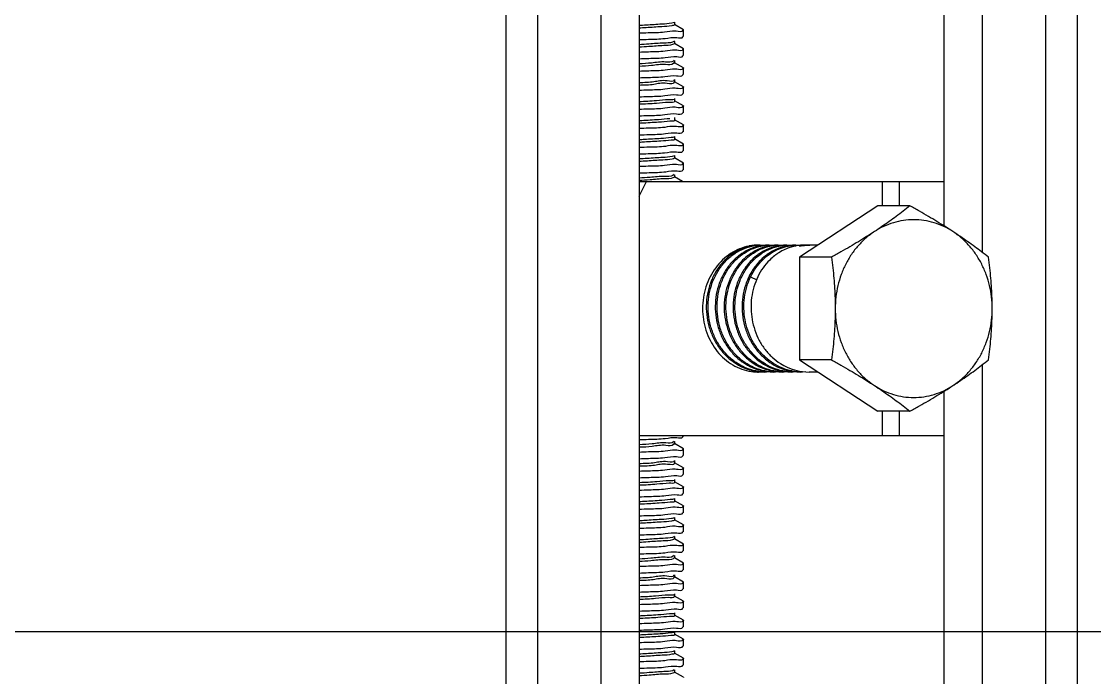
# Model space of a CAD drawing. Extents: x 12811826 to 27008858, y -1172757 to 50528.
# Drawn here: x 13487246.5 to 13487737.9, y -155450.9 to -155150.5 of the extents above; entities that cross this region are included whole.
import ezdxf

# ---------------------------------------------------------------- set-up
doc = ezdxf.new("R2010")
doc.units = 0
doc.header["$LTSCALE"] = 1000
doc.header["$MEASUREMENT"] = 0
doc.layers.add('02___PRT_ALL_AXES', color=7, linetype='Continuous')
doc.layers.add('JZ_0', color=7, linetype='Continuous')

# ---------------------------------------------------------------- blocks, each defined once
blk = doc.blocks.new('抗震大样2')
at = {"color": 2, "linetype": 'Continuous'}
for p, q in [((3950.32, 185.93), (3950.32, -2472.71)), ((3971.09, 185.93), (3971.09, -2472.71)), ((4012.63, 185.93), (4012.63, -2472.71)), ((4037.56, 185.93), (4037.56, -2472.71)), ((4303.42, 185.93), (4303.42, -2472.71)), ((4324.19, 185.93), (4324.19, -2472.71)), ((4261.88, -266.34), (4261.88, -2020.43)), ((4236.96, -283.61), (4236.96, -2003.17))]:
    blk.add_line(p, q, dxfattribs=at)
at = {"color": 7, "linetype": 'Continuous'}
for p, q in [((4236.96, 185.93), (4236.96, -175.35)), ((4261.88, 185.93), (4261.88, -192.61))]:
    blk.add_line(p, q, dxfattribs=at)
at = {"color": 133, "linetype": 'Continuous'}
for p, q in [((4066.52, -47.03), (4060.75, -43.69)), ((4060.88, -43.85), (4060.88, -42.18)), ((4061.85, -48.05), (4061.08, -47.97)), ((4066.12, -47.14), (4066.05, -47.51)), ((4066.52, -47.03), (4066.64, -47.17)), ((4060.61, -54.61), (4059.51, -55.14)), ((4066.52, -59.5), (4060.75, -56.15)), ((4060.88, -56.31), (4060.88, -54.65)), ((4066.52, -51.46), (4066.64, -51.32)), ((4062.17, -60.48), (4061.09, -60.39)), ((4066.16, -59.69), (4066.17, -59.95)), ((4066.52, -59.5), (4066.64, -59.63)), ((4060.42, -67.04), (4060, -67.51)), ((4060.5, -68.57), (4060, -69.17)), ((4066.52, -71.96), (4060.75, -68.62)), ((4060.88, -68.77), (4060.88, -67.11)), ((4066.52, -63.92), (4066.64, -63.79)), ((4062.18, -72.94), (4061.09, -72.84)), ((4066.16, -72.11), (4066.14, -72.44)), ((4066.52, -71.96), (4066.64, -72.09)), ((4066.52, -76.38), (4066.64, -76.25)), ((4060.36, -81.35), (4060.38, -81.53)), ((4060.37, -79.78), (4060.38, -79.87)), ((4066.52, -84.42), (4060.75, -81.08)), ((4060.88, -81.23), (4060.88, -79.57)), ((4062.02, -85.42), (4061.08, -85.33)), ((4066.17, -84.51), (4066.07, -84.91)), ((4066.52, -84.42), (4066.64, -84.56)), ((4066.52, -88.85), (4066.64, -88.71)), ((4066.52, -96.88), (4060.75, -93.54)), ((4060.88, -93.7), (4060.88, -92.03)), ((4062.01, -97.88), (4061.08, -97.79)), ((4066.14, -96.97), (4066.05, -97.36)), ((4066.52, -96.88), (4066.64, -97.02)), ((4060.88, -106.16), (4060.88, -104.5)), ((4066.52, -101.31), (4066.64, -101.17)), ((4066.52, -109.34), (4060.75, -106)), ((4061.99, -110.34), (4061.08, -110.26)), ((4066.13, -109.52), (4066.13, -109.81)), ((4066.52, -109.34), (4066.64, -109.48)), ((4066.52, -121.81), (4060.75, -118.47)), ((4060.88, -118.62), (4060.88, -116.96)), ((4066.52, -113.77), (4066.64, -113.64)), ((4062.19, -122.79), (4061.09, -122.69)), ((4066.18, -121.92), (4066.11, -122.3)), ((4066.52, -121.81), (4066.64, -121.94)), ((4066.52, -126.23), (4066.64, -126.1)), ((4060.68, -129.45), (4059.17, -129.97)), ((4066.52, -134.27), (4060.75, -130.93)), ((4060.88, -131.08), (4060.88, -129.42)), ((4061.92, -135.28), (4061.08, -135.19)), ((4066.12, -134.37), (4066.05, -134.74)), ((4066.52, -134.27), (4066.64, -134.41)), ((4066.52, -138.7), (4066.64, -138.56)), ((4060.55, -141.81), (4059.73, -142.34)), ((4065.94, -146.4), (4060.75, -143.39)), ((4060.88, -143.54), (4060.88, -141.88)), ((4066.52, -313.17), (4066.64, -313.03)), ((4060.35, -316.33), (4060.11, -316.73)), ((4060.41, -317.85), (4060.11, -318.39)), ((4066.52, -321.21), (4060.75, -317.86)), ((4060.88, -318.02), (4060.88, -316.36)), ((4062.17, -322.19), (4061.09, -322.09)), ((4066.18, -321.32), (4066.11, -321.7)), ((4066.52, -321.21), (4066.64, -321.34)), ((4060.88, -330.48), (4060.88, -328.82)), ((4066.52, -325.63), (4066.64, -325.5)), ((4060.43, -330.66), (4060.47, -330.75)), ((4066.52, -333.67), (4060.75, -330.33)), ((4061.99, -334.67), (4061.08, -334.58)), ((4066.13, -333.85), (4066.13, -334.13)), ((4066.52, -333.67), (4066.64, -333.8)), ((4066.52, -346.13), (4060.75, -342.79)), ((4060.88, -342.94), (4060.88, -341.28)), ((4066.52, -338.09), (4066.64, -337.96)), ((4062.17, -347.11), (4061.09, -347.01)), ((4066.18, -346.24), (4066.11, -346.63)), ((4066.52, -346.13), (4066.64, -346.27)), ((4066.52, -350.56), (4066.64, -350.42)), ((4066.52, -358.59), (4060.75, -355.25)), ((4060.88, -355.41), (4060.88, -353.74)), ((4062.43, -359.55), (4061.21, -359.46)), ((4066.52, -358.59), (4066.64, -358.73)), ((4066.52, -363.02), (4066.64, -362.88)), ((4066.52, -371.06), (4060.75, -367.71)), ((4060.88, -367.87), (4060.88, -366.21)), ((4062.11, -372.04), (4061.08, -371.95)), ((4066.15, -371.24), (4066.16, -371.52)), ((4066.52, -371.06), (4066.64, -371.19)), ((4060.65, -378.67), (4059.33, -379.2)), ((4060.88, -380.33), (4060.88, -378.67)), ((4066.52, -375.48), (4066.64, -375.35)), ((4066.52, -383.52), (4060.75, -380.18)), ((4062.2, -384.5), (4061.21, -384.41)), ((4066.17, -383.68), (4066.15, -384)), ((4066.52, -383.52), (4066.64, -383.65)), ((4060.5, -391.05), (4059.86, -391.56)), ((4060.59, -392.59), (4059.86, -393.22)), ((4066.52, -395.98), (4060.75, -392.64)), ((4060.88, -392.79), (4060.88, -391.13)), ((4066.52, -387.94), (4066.64, -387.81)), ((4062.07, -396.97), (4061.08, -396.88)), ((4066.17, -396.09), (4066.1, -396.47)), ((4066.52, -395.98), (4066.64, -396.12)), ((4060.31, -403.7), (4060.27, -403.92)), ((4060.32, -405.23), (4060.27, -405.59)), ((4066.52, -408.44), (4060.75, -405.1)), ((4060.88, -405.26), (4060.88, -403.59)), ((4066.52, -400.41), (4066.64, -400.27)), ((4062.05, -409.44), (4061.08, -409.34)), ((4066.18, -408.52), (4066.07, -408.94)), ((4066.52, -408.44), (4066.64, -408.58)), ((4066.52, -412.87), (4066.64, -412.73)), ((4066.52, -420.9), (4060.75, -417.56)), ((4060.88, -417.72), (4060.88, -416.06)), ((4066.12, -421.08), (4066.12, -421.37)), ((4066.52, -420.9), (4066.64, -421.04)), ((4061.95, -421.91), (4061.08, -421.83)), ((4066.52, -425.33), (4066.64, -425.2)), ((4066.52, -433.37), (4060.75, -430.03)), ((4060.88, -430.18), (4060.88, -428.52)), ((4062.3, -434.34), (4061.21, -434.24)), ((4066.18, -433.53), (4066.16, -433.85)), ((4066.52, -433.37), (4066.64, -433.5)), ((4060.88, -442.64), (4060.88, -440.98)), ((4066.52, -437.79), (4066.64, -437.66)), ((4066.52, -445.83), (4060.75, -442.49)), ((4061.96, -446.83), (4061.08, -446.74)), ((4066.13, -445.92), (4066.05, -446.31)), ((4066.52, -445.83), (4066.64, -445.97)), ((4066.52, -458.29), (4060.75, -454.95)), ((4060.88, -455.11), (4060.88, -453.44)), ((4066.52, -450.26), (4066.64, -450.12)), ((4062.06, -459.29), (4061.08, -459.2)), ((4066.14, -458.48), (4066.14, -458.75)), ((4066.52, -458.29), (4066.64, -458.43)), ((4066.52, -462.72), (4066.64, -462.58)), ((4060.6, -465.86), (4059.56, -466.39)), ((4066.52, -470.75), (4060.75, -467.41)), ((4060.88, -467.57), (4060.88, -465.91)), ((4066.52, -470.75), (4066.64, -470.89))]:
    blk.add_line(p, q, dxfattribs=at)
at = {"color": 6, "linetype": 'Continuous'}
for p, q in [((4037.56, -155.91), (4042.41, -146.4)), ((4037.56, -146.4), (4236.96, -146.4)), ((4196.46, -146.4), (4196.46, -162.32)), ((4207.7, -146.4), (4207.7, -162.32)), ((4193.78, -162.32), (4142.43, -195.9)), ((4108.52, -189.05), (4105.57, -190.02)), ((4111.45, -188.4), (4108.52, -189.05)), ((4114.37, -189.05), (4111.44, -190.02)), ((4114.39, -188.03), (4111.45, -188.4)), ((4113.85, -187.99), (4114.41, -188.03)), ((4116.04, -188.64), (4114.37, -189.05)), ((4115.78, -187.95), (4114.39, -188.03)), ((4116.74, -187.94), (4115.78, -187.95)), ((4115.78, -188.01), (4116.75, -187.96)), ((4116.8, -188.49), (4116.04, -188.64)), ((4116.75, -187.96), (4117.91, -187.94)), ((4117.32, -188.39), (4116.8, -188.49)), ((4116.99, -188.69), (4117.22, -188.64)), ((4120.22, -189.05), (4117.29, -190.01)), ((4117.95, -188.29), (4117.32, -188.39)), ((4117.91, -187.94), (4120.27, -188.03)), ((4120.25, -188.03), (4117.95, -188.29)), ((4121.86, -188.65), (4120.22, -189.05)), ((4122.59, -187.94), (4120.25, -188.03)), ((4122.65, -188.49), (4121.86, -188.65)), ((4122.6, -187.96), (4123.76, -187.94)), ((4123.18, -188.39), (4122.65, -188.49)), ((4122.84, -188.69), (4123.08, -188.64)), ((4126.07, -189.05), (4123.14, -190.01)), ((4123.8, -188.29), (4123.18, -188.39)), ((4123.76, -187.94), (4126.2, -188.03)), ((4126.17, -188.02), (4123.8, -188.29)), ((4127.74, -188.64), (4126.07, -189.05)), ((4128.44, -187.94), (4126.17, -188.02)), ((4128.5, -188.49), (4127.74, -188.64)), ((4128.45, -187.96), (4129.62, -187.94)), ((4129.18, -188.37), (4128.5, -188.49)), ((4128.7, -188.69), (4128.92, -188.64)), ((4131.91, -189.06), (4128.98, -190.02)), ((4129.65, -188.29), (4129.18, -188.37)), ((4129.62, -187.94), (4131.97, -188.03)), ((4131.95, -188.03), (4129.65, -188.29)), ((4133.6, -188.64), (4131.91, -189.06)), ((4134.3, -187.94), (4131.95, -188.03)), ((4134.35, -188.49), (4133.6, -188.64)), ((4134.31, -187.96), (4135.47, -187.94)), ((4134.86, -188.39), (4134.35, -188.49)), ((4134.53, -188.69), (4135.16, -188.56)), ((4137.77, -189.05), (4134.85, -190.01)), ((4135.5, -188.29), (4134.86, -188.39)), ((4135.47, -187.94), (4137.82, -188.03)), ((4137.8, -188.03), (4135.5, -188.29)), ((4139.83, -188.56), (4137.77, -189.05)), ((4140.15, -187.94), (4137.8, -188.03)), ((4140.2, -188.49), (4139.83, -188.56)), ((4140.15, -187.96), (4141.32, -187.94)), ((4140.56, -188.42), (4140.2, -188.49)), ((4141.35, -188.29), (4140.56, -188.42)), ((4141.32, -187.94), (4143.33, -188)), ((4142.43, -188.15), (4141.35, -188.29)), ((4143.2, -188.07), (4142.43, -188.15)), ((4142.48, -188.66), (4143.23, -188.5)), ((4143.26, -188.6), (4142.48, -188.66)), ((4143.26, -188.66), (4142.48, -188.66)), ((4143.57, -188.03), (4143.2, -188.07)), ((4143.23, -188.5), (4145.37, -188.15)), ((4145.18, -188.31), (4143.26, -188.66)), ((4143.54, -188.59), (4143.26, -188.6)), ((4143.33, -188), (4143.59, -188.02)), ((4145.38, -187.94), (4143.57, -188.03)), ((4145.4, -188.28), (4145.18, -188.31)), ((4145.37, -188.15), (4145.67, -188.12)), ((4146, -187.94), (4145.38, -187.94)), ((4146.04, -188.19), (4145.4, -188.28)), ((4145.67, -188.12), (4146, -188.08)), ((4146, -188.08), (4148.9, -187.94)), ((4146.16, -188.18), (4146.04, -188.19)), ((4148.9, -187.96), (4146.16, -188.18)), ((4148.9, -187.94), (4149.29, -187.94)), ((4149.29, -187.95), (4148.9, -187.96)), ((4150.11, -187.94), (4149.29, -187.95)), ((4105.57, -190.02), (4102.66, -191.3)), ((4111.44, -190.02), (4108.5, -191.31)), ((4117.29, -190.01), (4114.35, -191.31)), ((4123.14, -190.01), (4120.2, -191.31)), ((4128.98, -190.02), (4126.05, -191.31)), ((4134.85, -190.01), (4131.92, -191.3)), ((4142.43, -195.9), (4142.43, -263.06)), ((4110.53, -208.71), (4114.47, -210.61)), ((4142.43, -263.06), (4193.78, -296.63)), ((4105.62, -268.02), (4108.5, -269.15)), ((4108.5, -269.15), (4111.45, -270.02)), ((4111.45, -268.01), (4114.35, -269.15)), ((4111.45, -270.02), (4114.39, -270.61)), ((4114.35, -269.15), (4117.3, -270.02)), ((4114.39, -270.61), (4115.02, -270.7)), ((4115.02, -270.7), (4115.79, -270.8)), ((4115.8, -270.65), (4115.03, -270.52)), ((4117.34, -270.94), (4115.76, -271.01)), ((4115.79, -270.8), (4117.32, -270.94)), ((4117.9, -270.89), (4115.8, -270.65)), ((4117.3, -268.01), (4120.2, -269.15)), ((4117.3, -270.02), (4119.71, -270.52)), ((4117.32, -270.94), (4119.67, -271.02)), ((4119.68, -271), (4117.9, -270.89)), ((4120.84, -271.02), (4119.68, -271)), ((4119.71, -270.52), (4120.24, -270.61)), ((4120.2, -269.15), (4123.15, -270.02)), ((4120.24, -270.61), (4120.87, -270.7)), ((4123.26, -270.93), (4120.84, -271.02)), ((4120.87, -270.7), (4123.23, -270.94)), ((4123.15, -270.02), (4125.56, -270.52)), ((4123.17, -268.02), (4126.05, -269.15)), ((4123.23, -270.94), (4125.52, -271.02)), ((4126.69, -271.02), (4125.53, -271)), ((4125.56, -270.52), (4126.25, -270.63)), ((4126.73, -270.52), (4125.65, -270.32)), ((4126.05, -269.15), (4128.98, -270.01)), ((4126.25, -270.63), (4126.72, -270.7)), ((4129.05, -270.94), (4126.69, -271.02)), ((4126.72, -270.7), (4129.03, -270.94)), ((4129.61, -270.89), (4126.73, -270.52)), ((4128.98, -270.01), (4131.41, -270.52)), ((4129.01, -268.01), (4131.98, -269.17)), ((4129.03, -270.94), (4131.37, -271.02)), ((4131.38, -271), (4129.61, -270.89)), ((4132.54, -271.02), (4131.38, -271)), ((4131.41, -270.52), (4131.94, -270.61)), ((4132.58, -270.52), (4131.52, -270.32)), ((4131.94, -270.61), (4132.57, -270.7)), ((4131.98, -269.17), (4134.86, -270.02)), ((4134.89, -270.94), (4132.54, -271.02)), ((4132.57, -270.7), (4134.87, -270.94)), ((4135.45, -270.89), (4132.58, -270.52)), ((4134.77, -268.03), (4137.63, -269.16)), ((4134.86, -270.02), (4137.27, -270.52)), ((4134.87, -270.94), (4137.22, -271.02)), ((4137.23, -271), (4135.45, -270.89)), ((4138.39, -271.02), (4137.23, -271)), ((4137.27, -270.52), (4137.78, -270.61)), ((4137.63, -269.16), (4140.64, -270.04)), ((4137.78, -270.61), (4138.42, -270.7)), ((4140.74, -270.94), (4138.39, -271.02)), ((4138.42, -270.7), (4140.72, -270.94)), ((4140.64, -270.04), (4142.22, -270.39)), ((4140.72, -270.94), (4143.07, -271.02)), ((4142.22, -270.39), (4143.11, -270.55)), ((4144.45, -271.02), (4143.08, -270.99)), ((4143.11, -270.55), (4143.41, -270.6)), ((4143.41, -270.6), (4144.47, -270.75)), ((4146.54, -270.96), (4144.45, -271.02)), ((4144.47, -270.75), (4146.53, -270.95)), ((4146.53, -270.95), (4148.71, -271.02)), ((4196.46, -296.63), (4196.46, -312.56)), ((4207.7, -296.63), (4207.7, -312.56)), ((4037.56, -312.56), (4236.96, -312.56))]:
    blk.add_line(p, q, dxfattribs=at)
at = {"color": 133, "linetype": 'Continuous'}
for points, start_tangent, end_tangent in [([(4058.91, -42.78), (4052.46, -43.43), (4042.21, -44.08), (4037.56, -44.35)], (-0.977487, -0.210995), (-0.998648, -0.051988)), ([(4058.91, -44.44), (4052.46, -45.09), (4042.21, -45.74), (4037.56, -46.02)], (-0.977487, -0.210995), (-0.998648, -0.051988)), ([(4061.08, -47.97), (4054.16, -48.6), (4043.46, -49.16), (4037.56, -49.38)], (-0.996776, 0.080231), (-0.998907, -0.046734)), ([(4060.71, -42.26), (4058.91, -42.78)], (-0.88079, -0.473507), (-0.977487, -0.210995)), ([(4060.85, -43.82), (4058.91, -44.44)], (-0.618929, -0.785447), (-0.977487, -0.210995)), ([(4066.05, -47.51), (4061.85, -48.05)], (-0.302976, -0.952998), (-0.992115, 0.125333)), ([(4037.56, -53.54), (4043.68, -53.31), (4054.54, -52.73), (4062.17, -52.17)], (0.998891, 0.047085), (0.993818, -0.111017)), ([(4059.51, -55.14), (4053.71, -55.79), (4043.97, -56.44), (4037.56, -56.84)], (-0.935622, -0.353004), (-0.998929, -0.046263)), ([(4062.17, -52.17), (4066.17, -51.59), (4066.17, -51.48)], (0.993818, -0.111017), (-0.061432, 0.998111)), ([(4059.51, -56.8), (4053.71, -57.46), (4043.97, -58.11), (4037.56, -58.5)], (-0.935622, -0.353004), (-0.998929, -0.046263)), ([(4061.09, -60.39), (4054.54, -61.04), (4043.68, -61.62), (4037.56, -61.85)], (-0.99841, 0.056376), (-0.998891, -0.047085)), ([(4060.73, -56.17), (4059.51, -56.8)], (-0.674299, -0.738459), (-0.935622, -0.353004)), ([(4066.17, -59.95), (4062.17, -60.48)], (-0.081393, -0.996682), (-0.993818, 0.111017)), ([(4037.56, -66), (4044.01, -65.76), (4054.59, -65.19), (4062.18, -64.63)], (0.998853, 0.047872), (0.992994, -0.118161)), ([(4060, -67.51), (4054.86, -68.16), (4045.67, -68.81), (4037.56, -69.33)], (-0.74013, -0.672464), (-0.99948, -0.032236)), ([(4060, -69.17), (4054.86, -69.82), (4045.67, -70.47), (4037.56, -71)], (-0.74013, -0.672464), (-0.99948, -0.032236)), ([(4062.18, -64.63), (4066.15, -64.06), (4066.16, -63.91)], (0.992994, -0.118161), (0.029046, 0.999578)), ([(4061.09, -72.84), (4054.59, -73.5), (4044.01, -74.06), (4037.56, -74.31)], (-0.998307, 0.058168), (-0.998853, -0.047872)), ([(4037.56, -78.46), (4043.63, -78.24), (4054.37, -77.67), (4062.02, -77.11)], (0.998891, 0.04708), (0.99217, -0.124894)), ([(4062.02, -77.11), (4066.1, -76.54), (4066.15, -76.32)], (0.99217, -0.124894), (0.180495, 0.983576)), ([(4066.14, -72.44), (4062.18, -72.94)], (-0.207175, -0.978304), (-0.992994, 0.118161)), ([(4060.38, -79.87), (4055.93, -80.52), (4047.29, -81.17), (4037.56, -81.77)], (0.075504, -0.997145), (-0.999725, -0.023447)), ([(4060.38, -81.53), (4055.93, -82.18), (4047.29, -82.83), (4037.56, -83.43)], (0.075504, -0.997145), (-0.999725, -0.023447)), ([(4061.08, -85.33), (4054.37, -85.98), (4043.63, -86.54), (4037.56, -86.77)], (-0.997661, 0.068352), (-0.998891, -0.04708)), ([(4037.56, -90.93), (4043.63, -90.7), (4054.36, -90.13), (4062.01, -89.57)], (0.998891, 0.047083), (0.992162, -0.124958)), ([(4062.01, -89.57), (4066.07, -89.01), (4066.13, -88.78)], (0.992162, -0.124958), (0.169677, 0.9855)), ([(4066.07, -84.91), (4062.02, -85.42)], (-0.371231, -0.928541), (-0.99217, 0.124894)), ([(4056.89, -92.88), (4048.84, -93.54), (4037.56, -94.18)], (-0.999901, -0.014087), (-0.999151, -0.041187)), ([(4056.89, -94.55), (4048.84, -95.2), (4037.56, -95.84)], (-0.999901, -0.014087), (-0.999151, -0.041187)), ([(4061.08, -97.79), (4054.36, -98.44), (4043.63, -99.01), (4037.56, -99.23)], (-0.997612, 0.069066), (-0.998891, -0.047083)), ([(4060.67, -92.24), (4056.89, -92.88)], (0.567912, -0.823089), (-0.999901, -0.014087)), ([(4060.65, -93.88), (4060.66, -93.9), (4056.89, -94.55)], (0.616709, -0.787191), (-0.999901, -0.014087)), ([(4066.05, -97.36), (4062.01, -97.88)], (-0.353948, -0.935265), (-0.992162, 0.124958)), ([(4037.56, -103.39), (4043.6, -103.16), (4054.29, -102.6), (4061.99, -102.04)], (0.998894, 0.047017), (0.993213, -0.116311)), ([(4057.75, -105.25), (4050.31, -105.9), (4039.3, -106.55), (4037.56, -106.64)], (-0.995961, -0.089791), (-0.998702, -0.050925)), ([(4061.99, -102.04), (4066.13, -101.46), (4066.14, -101.32)], (0.993213, -0.116311), (-0.022366, 0.99975)), ([(4057.75, -106.91), (4050.31, -107.56), (4039.3, -108.21), (4037.56, -108.3)], (-0.995961, -0.089791), (-0.998702, -0.050925)), ([(4061.08, -110.26), (4054.29, -110.91), (4043.6, -111.47), (4037.56, -111.7)], (-0.997571, 0.069651), (-0.998894, -0.047017)), ([(4060.8, -106.23), (4060.83, -106.26), (4057.75, -106.91)], (0.686028, -0.727575), (-0.995961, -0.089791)), ([(4066.13, -109.81), (4061.99, -110.34)], (-0.12288, -0.992421), (-0.993213, 0.116311)), ([(4037.56, -115.85), (4044.18, -115.6), (4054.76, -115.03), (4062.19, -114.48)], (0.99884, 0.048159), (0.992597, -0.121457)), ([(4058.52, -117.61), (4051.7, -118.26), (4041.16, -118.91), (4037.56, -119.12)], (-0.987133, -0.159903), (-0.998593, -0.053029)), ([(4058.52, -119.27), (4051.7, -119.92), (4041.16, -120.57), (4037.56, -120.78)], (-0.987133, -0.159903), (-0.998593, -0.053029)), ([(4060.74, -117.1), (4058.52, -117.61)], (-0.885957, -0.463768), (-0.987133, -0.159903)), ([(4060.88, -118.62), (4058.52, -119.27)], (0.04762, -0.998866), (-0.987133, -0.159903)), ([(4062.19, -114.48), (4066.13, -113.92), (4066.17, -113.73)], (0.992597, -0.121457), (0.113761, 0.993508)), ([(4061.09, -122.69), (4054.76, -123.34), (4044.18, -123.91), (4037.56, -124.16)], (-0.998449, 0.055681), (-0.99884, -0.048159)), ([(4061.92, -126.97), (4066.06, -126.4), (4066.11, -126.17)], (0.992132, -0.125198), (0.143484, 0.989653)), ([(4066.11, -122.3), (4062.19, -122.79)], (-0.312015, -0.950077), (-0.992597, 0.121457)), ([(4037.56, -128.31), (4043.53, -128.09), (4054.24, -127.53), (4061.92, -126.97)], (0.998901, 0.046878), (0.992132, -0.125198)), ([(4059.17, -129.97), (4053, -130.63), (4042.96, -131.28), (4037.56, -131.6)], (-0.965822, -0.259207), (-0.998737, -0.050235)), ([(4059.17, -131.64), (4053, -132.29), (4042.96, -132.94), (4037.56, -133.26)], (-0.965822, -0.259207), (-0.998737, -0.050235)), ([(4060.81, -131.01), (4059.17, -131.64)], (-0.684039, -0.729446), (-0.965822, -0.259207)), ([(4061.08, -135.19), (4054.24, -135.84), (4043.53, -136.4), (4037.56, -136.62)], (-0.997105, 0.076033), (-0.998901, -0.046878)), ([(4037.56, -140.77), (4044.17, -140.52), (4054.99, -139.94), (4062.39, -139.39)], (0.998849, 0.04796), (0.993966, -0.10969)), ([(4066.05, -134.74), (4061.92, -135.28)], (-0.317826, -0.948149), (-0.992132, 0.125198)), ([(4062.39, -139.39), (4066.19, -138.83), (4066.19, -138.71)], (0.993966, -0.10969), (-0.045693, 0.998956)), ([(4059.73, -142.34), (4054.21, -142.99), (4044.7, -143.64), (4037.56, -144.09)], (-0.890378, -0.455221), (-0.999132, -0.041667)), ([(4059.73, -144), (4054.21, -144.65), (4044.7, -145.3), (4037.56, -145.75)], (-0.890378, -0.455221), (-0.999132, -0.041667)), ([(4060.66, -143.36), (4059.73, -144)], (-0.623899, -0.781505), (-0.890378, -0.455221)), ([(4037.56, -315.25), (4043.79, -315.01), (4054.63, -314.44), (4062.17, -313.88)], (0.998881, 0.047296), (0.992451, -0.122643)), ([(4062.17, -313.88), (4066.13, -313.32), (4066.17, -313.13)], (0.992451, -0.122643), (0.121717, 0.992565)), ([(4060.11, -316.73), (4055.15, -317.38), (4046.1, -318.03), (4037.56, -318.59)], (-0.600312, -0.799766), (-0.999632, -0.027141)), ([(4060.11, -318.39), (4055.15, -319.04), (4046.1, -319.69), (4037.56, -320.25)], (-0.600312, -0.799766), (-0.999632, -0.027141)), ([(4061.09, -322.09), (4054.63, -322.75), (4043.79, -323.32), (4037.56, -323.56)], (-0.998277, 0.058669), (-0.998881, -0.047296)), ([(4066.11, -321.7), (4062.17, -322.19)], (-0.319082, -0.947727), (-0.992451, 0.122643)), ([(4037.56, -327.71), (4043.6, -327.49), (4054.29, -326.92), (4061.99, -326.36)], (0.998895, 0.047008), (0.993224, -0.116218)), ([(4060.47, -329.09), (4056.19, -329.74), (4047.71, -330.39), (4037.56, -331)], (0.292814, -0.956169), (-0.999615, -0.027745)), ([(4060.46, -329.07), (4060.47, -329.09)], (0.315738, -0.948846), (0.292815, -0.956169)), ([(4061.99, -326.36), (4066.13, -325.78), (4066.14, -325.64)], (0.993224, -0.116218), (-0.023199, 0.999731)), ([(4060.47, -330.75), (4056.19, -331.4), (4047.71, -332.06), (4037.56, -332.66)], (0.292814, -0.956169), (-0.999615, -0.027745)), ([(4061.08, -334.58), (4054.29, -335.23), (4043.6, -335.79), (4037.56, -336.02)], (-0.997592, 0.069359), (-0.998895, -0.047008)), ([(4066.13, -334.13), (4061.99, -334.67)], (-0.122068, -0.992522), (-0.993224, 0.116218)), ([(4037.56, -340.17), (4044.16, -339.92), (4054.74, -339.36), (4062.17, -338.8)], (0.998841, 0.048123), (0.992533, -0.121979)), ([(4057.13, -342.11), (4049.24, -342.76), (4037.89, -343.41), (4037.56, -343.42)], (-0.999328, -0.036646), (-0.999003, -0.04465)), ([(4057.13, -343.77), (4049.24, -344.42), (4037.89, -345.07), (4037.56, -345.08)], (-0.999328, -0.036646), (-0.999003, -0.04465)), ([(4060.72, -341.46), (4057.13, -342.11)], (0.608518, -0.79354), (-0.999328, -0.036646)), ([(4060.7, -343.1), (4060.71, -343.12), (4057.13, -343.77)], (0.655154, -0.755495), (-0.999328, -0.036646)), ([(4062.17, -338.8), (4066.13, -338.24), (4066.17, -338.05)], (0.992533, -0.121979), (0.126768, 0.991932)), ([(4061.09, -347.01), (4054.74, -347.67), (4044.16, -348.23), (4037.56, -348.48)], (-0.998401, 0.056532), (-0.998841, -0.048123)), ([(4066.11, -346.63), (4062.17, -347.11)], (-0.325584, -0.945513), (-0.992533, 0.121979)), ([(4062.43, -351.24), (4066.2, -350.68), (4066.19, -350.58)], (0.994397, -0.10571), (-0.079279, 0.996852)), ([(4037.56, -352.64), (4044.25, -352.38), (4055.07, -351.8), (4062.43, -351.24)], (0.998844, 0.048068), (0.994397, -0.10571)), ([(4057.96, -354.47), (4050.69, -355.12), (4039.79, -355.77), (4037.56, -355.89)], (-0.994213, -0.107428), (-0.998643, -0.052069)), ([(4057.96, -356.13), (4050.69, -356.78), (4039.79, -357.43), (4037.56, -357.55)], (-0.994213, -0.107428), (-0.998643, -0.052069)), ([(4060.8, -353.96), (4057.96, -354.47)], (-0.807946, -0.589257), (-0.994213, -0.107428)), ([(4060.83, -355.45), (4060.85, -355.48), (4057.96, -356.13)], (0.662529, -0.749036), (-0.994213, -0.107428)), ([(4061.21, -359.46), (4055.07, -360.11), (4044.25, -360.69), (4037.56, -360.94)], (-0.99905, 0.043586), (-0.998844, -0.048068)), ([(4037.56, -365.1), (4043.62, -364.87), (4054.45, -364.3), (4062.11, -363.74)], (0.998895, 0.046996), (0.993561, -0.113295)), ([(4062.11, -363.74), (4066.16, -363.16), (4066.16, -363.04)], (0.993561, -0.113295), (-0.044825, 0.998995)), ([(4066.18, -358.8), (4066.2, -358.99), (4062.43, -359.55)], (0.147216, -0.989104), (-0.994397, 0.10571)), ([(4058.7, -366.83), (4052.05, -367.48), (4041.64, -368.13), (4037.56, -368.37)], (-0.983389, -0.181512), (-0.99861, -0.052711)), ([(4058.7, -368.49), (4052.05, -369.15), (4041.64, -369.8), (4037.56, -370.03)], (-0.983389, -0.181512), (-0.99861, -0.052711)), ([(4061.08, -371.95), (4054.45, -372.61), (4043.62, -373.18), (4037.56, -373.41)], (-0.998136, 0.061035), (-0.998895, -0.046996)), ([(4060.73, -366.32), (4058.7, -366.83)], (-0.886759, -0.462232), (-0.983389, -0.181512)), ([(4060.87, -367.86), (4058.7, -368.49)], (-0.427974, -0.903791), (-0.983389, -0.181512)), ([(4066.16, -371.52), (4062.11, -372.04)], (-0.100875, -0.994899), (-0.993561, 0.113295)), ([(4037.56, -377.56), (4044.09, -377.31), (4054.65, -376.75), (4062.2, -376.19)], (0.998847, 0.048007), (0.993239, -0.116085)), ([(4062.2, -376.19), (4066.16, -375.62), (4066.17, -375.48)], (0.993239, -0.116085), (0.005774, 0.999983)), ([(4059.33, -379.2), (4053.32, -379.85), (4043.42, -380.5), (4037.56, -380.86)], (-0.95493, -0.29683), (-0.998813, -0.0487)), ([(4059.33, -380.86), (4053.32, -381.51), (4043.42, -382.16), (4037.56, -382.52)], (-0.95493, -0.29683), (-0.998813, -0.0487)), ([(4061.21, -384.41), (4054.65, -385.06), (4044.09, -385.62), (4037.56, -385.87)], (-0.998047, 0.06246), (-0.998847, -0.048007)), ([(4060.78, -380.23), (4059.33, -380.86)], (-0.688777, -0.724973), (-0.95493, -0.29683)), ([(4066.15, -384), (4062.2, -384.5)], (-0.179223, -0.983808), (-0.993239, 0.116085)), ([(4037.56, -390.02), (4043.67, -389.79), (4054.41, -389.23), (4062.07, -388.66)], (0.998886, 0.047196), (0.992296, -0.123889)), ([(4059.86, -391.56), (4054.51, -392.21), (4045.14, -392.86), (4037.56, -393.35)], (-0.840791, -0.54136), (-0.999283, -0.037857)), ([(4062.07, -388.66), (4066.12, -388.1), (4066.15, -387.9)], (0.992296, -0.123889), (0.129038, 0.99164)), ([(4059.86, -393.22), (4054.51, -393.87), (4045.14, -394.52), (4037.56, -395.01)], (-0.840791, -0.54136), (-0.999283, -0.037857)), ([(4061.08, -396.88), (4054.42, -397.54), (4043.67, -398.1), (4037.56, -398.33)], (-0.99782, 0.065999), (-0.998886, -0.047197)), ([(4066.1, -396.47), (4062.07, -396.97)], (-0.318638, -0.947876), (-0.992297, 0.123881)), ([(4037.56, -402.49), (4043.61, -402.26), (4054.45, -401.69), (4062.05, -401.13)], (0.9989, 0.046897), (0.992188, -0.124754)), ([(4060.27, -403.92), (4055.6, -404.57), (4046.79, -405.23), (4037.56, -405.81)], (-0.240787, -0.970578), (-0.999761, -0.021859)), ([(4060.27, -405.59), (4055.6, -406.24), (4046.79, -406.89), (4037.56, -407.47)], (-0.240787, -0.970578), (-0.999761, -0.021859)), ([(4062.05, -401.13), (4066.09, -400.56), (4066.16, -400.33)], (0.992188, -0.124754), (0.205146, 0.978731)), ([(4061.08, -409.34), (4054.45, -410), (4043.61, -410.57), (4037.56, -410.79)], (-0.997858, 0.065415), (-0.9989, -0.046897)), ([(4037.56, -414.95), (4043.64, -414.72), (4054.26, -414.16), (4061.95, -413.6)], (0.99889, 0.047104), (0.993135, -0.116975)), ([(4061.95, -413.6), (4066.12, -413.02), (4066.13, -412.88)], (0.993135, -0.116975), (-0.015874, 0.999874)), ([(4066.07, -408.94), (4062.05, -409.44)], (-0.399863, -0.916575), (-0.992188, 0.124754)), ([(4056.6, -416.94), (4048.36, -417.59), (4037.56, -418.21)], (-0.999848, 0.017408), (-0.999356, -0.03588)), ([(4056.6, -418.6), (4048.36, -419.25), (4037.56, -419.87)], (-0.999848, 0.017408), (-0.999356, -0.03588)), ([(4060.58, -416.29), (4056.6, -416.94)], (0.509205, -0.860645), (-0.999848, 0.017408)), ([(4060.57, -417.92), (4060.58, -417.95), (4056.6, -418.6)], (0.544306, -0.838887), (-0.999848, 0.017408)), ([(4060.58, -416.29), (4060.59, -416.3)], (0.509204, -0.860646), (0.490604, -0.871383)), ([(4061.08, -421.83), (4054.26, -422.47), (4043.64, -423.03), (4037.56, -423.26)], (-0.997421, 0.071777), (-0.99889, -0.047104)), ([(4037.56, -427.41), (4044.32, -427.15), (4054.94, -426.58), (4062.3, -426.03)], (0.998829, 0.048377), (0.993415, -0.11457)), ([(4066.12, -421.37), (4061.95, -421.91)], (-0.129241, -0.991613), (-0.993135, 0.116975)), ([(4062.3, -426.03), (4066.17, -425.47), (4066.18, -425.33)], (0.993415, -0.11457), (0.007565, 0.999971)), ([(4057.49, -429.3), (4049.86, -429.95), (4038.7, -430.6), (4037.56, -430.66)], (-0.997675, -0.068158), (-0.998804, -0.048904)), ([(4057.49, -430.96), (4049.86, -431.61), (4038.7, -432.26), (4037.56, -432.32)], (-0.997675, -0.068158), (-0.998804, -0.048904)), ([(4061.21, -434.24), (4054.94, -434.89), (4044.32, -435.46), (4037.56, -435.72)], (-0.998532, 0.054161), (-0.998829, -0.048377)), ([(4060.78, -428.65), (4057.49, -429.3)], (0.630837, -0.775916), (-0.997675, -0.068158)), ([(4060.77, -430.29), (4060.78, -430.31), (4057.49, -430.96)], (0.686531, -0.727101), (-0.997675, -0.068158)), ([(4066.16, -433.85), (4062.3, -434.34)], (-0.191501, -0.981492), (-0.993415, 0.11457)), ([(4037.56, -439.87), (4043.58, -439.65), (4054.3, -439.08), (4061.96, -438.52)], (0.998896, 0.046977), (0.992145, -0.125089)), ([(4058.29, -441.66), (4051.27, -442.32), (4040.58, -442.97), (4037.56, -443.13)], (-0.990656, -0.136386), (-0.998625, -0.052415)), ([(4060.76, -441.16), (4058.29, -441.66)], (-0.874525, -0.48498), (-0.990656, -0.136386)), ([(4061.96, -438.52), (4066.06, -437.96), (4066.12, -437.73)], (0.992145, -0.125089), (0.152492, 0.988305)), ([(4058.29, -443.33), (4051.27, -443.98), (4040.58, -444.63), (4037.56, -444.79)], (-0.990656, -0.136386), (-0.998625, -0.052415)), ([(4061.08, -446.74), (4054.3, -447.39), (4043.58, -447.96), (4037.56, -448.18)], (-0.997338, 0.072918), (-0.998896, -0.046977)), ([(4060.87, -442.65), (4060.88, -442.68), (4058.29, -443.33)], (0.512034, -0.858965), (-0.990656, -0.136386)), ([(4066.05, -446.31), (4061.96, -446.83)], (-0.330825, -0.943692), (-0.992145, 0.125089)), ([(4037.56, -452.33), (4043.59, -452.11), (4054.37, -451.54), (4062.06, -450.98)], (0.998897, 0.046957), (0.993401, -0.114695)), ([(4058.98, -454.03), (4052.6, -454.68), (4042.4, -455.33), (4037.56, -455.62)], (-0.97506, -0.221942), (-0.998668, -0.051594)), ([(4058.98, -455.69), (4052.6, -456.34), (4042.4, -456.99), (4037.56, -457.28)], (-0.97506, -0.221942), (-0.998668, -0.051594)), ([(4060.7, -453.51), (4058.98, -454.03)], (-0.877303, -0.479938), (-0.97506, -0.221942)), ([(4060.84, -455.07), (4058.98, -455.69)], (-0.645817, -0.763493), (-0.97506, -0.221942)), ([(4062.06, -450.98), (4066.15, -450.4), (4066.15, -450.27)], (0.993401, -0.114695), (-0.035242, 0.999379)), ([(4061.08, -459.2), (4054.37, -459.85), (4043.59, -460.42), (4037.56, -460.64)], (-0.997892, 0.064897), (-0.998897, -0.046957)), ([(4037.56, -464.8), (4044.21, -464.54), (4054.77, -463.98), (4062.27, -463.42)], (0.998839, 0.048165), (0.993885, -0.110416)), ([(4066.14, -458.75), (4062.06, -459.29)], (-0.110289, -0.9939), (-0.993401, 0.114695)), ([(4062.27, -463.42), (4066.18, -462.85), (4066.18, -462.74)], (0.993885, -0.110416), (-0.050487, 0.998725)), ([(4059.56, -466.39), (4053.84, -467.04), (4044.15, -467.69), (4037.56, -468.1)], (-0.926954, -0.375174), (-0.998974, -0.045278)), ([(4059.56, -468.05), (4053.84, -468.7), (4044.15, -469.36), (4037.56, -469.77)], (-0.926954, -0.375174), (-0.998974, -0.045278)), ([(4060.72, -467.42), (4059.56, -468.05)], (-0.665174, -0.746688), (-0.926954, -0.375174))]:
    blk.add_spline(points, degree=3, dxfattribs=dict(at, start_tangent=start_tangent, end_tangent=end_tangent))
at = {"color": 6, "linetype": 'Continuous'}
for points, start_tangent, end_tangent in [([(4115.03, -270.52), (4113.94, -270.32), (4107.2, -268.2), (4100.96, -264.76), (4095.46, -260.2), (4090.75, -254.58), (4086.96, -247.97), (4084.31, -240.68), (4082.92, -233.09), (4082.78, -225.52), (4083.86, -218.04), (4086.11, -210.97), (4089.47, -204.5), (4093.8, -198.88), (4098.97, -194.27), (4104.92, -190.78), (4111.35, -188.64), (4115.78, -188.01)], (-0.985475, 0.16982), (0.997586, 0.069443)), ([(4119.77, -270.31), (4113.03, -268.19), (4106.8, -264.75), (4101.27, -260.16), (4096.55, -254.5), (4092.77, -247.87), (4090.14, -240.59), (4088.76, -233.03), (4088.63, -225.43), (4089.74, -217.91), (4092.02, -210.81), (4095.43, -204.32), (4099.81, -198.71), (4105.04, -194.11), (4110.9, -190.72), (4116.99, -188.69)], (-0.979335, 0.202246), (0.975774, 0.218779)), ([(4125.65, -270.32), (4118.95, -268.22), (4112.76, -264.83), (4107.21, -260.25), (4102.48, -254.62), (4098.7, -248.05), (4096.06, -240.86), (4094.65, -233.39), (4094.46, -225.77), (4095.53, -218.14), (4097.86, -210.85), (4101.3, -204.29), (4105.67, -198.7), (4110.9, -194.11), (4116.76, -190.72), (4122.84, -188.69)], (-0.979482, 0.201533), (0.975774, 0.218783)), ([(4131.52, -270.32), (4124.88, -268.25), (4118.66, -264.86), (4113.09, -260.27), (4108.36, -254.66), (4104.59, -248.14), (4101.96, -241.04), (4100.52, -233.57), (4100.3, -225.96), (4101.34, -218.36), (4103.6, -211.13), (4106.94, -204.62), (4111.26, -198.98), (4116.5, -194.29), (4122.49, -190.77), (4128.7, -188.69)], (-0.979625, 0.200835), (0.975784, 0.218736)), ([(4110.53, -208.71), (4114, -202.81), (4118.33, -197.72), (4123.43, -193.52), (4129.14, -190.43), (4134.53, -188.69)], (0.435572, 0.900154), (0.975674, 0.219228)), ([(4117.22, -188.64), (4122.6, -187.96)], (0.977391, 0.21144), (0.99928, 0.037945)), ([(4123.08, -188.64), (4128.45, -187.96)], (0.977415, 0.21133), (0.99928, 0.037945)), ([(4128.92, -188.64), (4134.31, -187.96)], (0.9774, 0.211399), (0.99928, 0.037942)), ([(4135.16, -188.56), (4140.15, -187.96)], (0.979996, 0.199016), (0.99928, 0.03795)), ([(4096.78, -195.05), (4092.64, -198.86), (4088.29, -204.51), (4084.93, -211), (4082.65, -218.18), (4081.59, -225.77), (4081.78, -233.4), (4083.21, -240.93), (4085.82, -248.04), (4089.58, -254.57), (4094.3, -260.21), (4099.88, -264.83), (4105.62, -268.02)], (-0.785206, -0.619235), (0.914094, -0.405503)), ([(4102.62, -195.05), (4098.39, -198.98), (4094.09, -204.6), (4090.72, -211.15), (4088.45, -218.41), (4087.43, -226), (4087.65, -233.58), (4089.09, -241.03), (4091.74, -248.18), (4095.53, -254.72), (4100.25, -260.31), (4105.78, -264.85), (4111.45, -268.01)], (-0.784994, -0.619504), (0.913866, -0.406015)), ([(4108.47, -195.05), (4104.3, -198.92), (4099.97, -204.55), (4096.61, -211.06), (4094.36, -218.15), (4093.3, -225.65), (4093.46, -233.25), (4094.86, -240.76), (4097.44, -247.85), (4101.13, -254.36), (4105.8, -260.01), (4111.33, -264.65), (4117.3, -268.01)], (-0.78499, -0.619509), (0.913786, -0.406197)), ([(4102.66, -191.3), (4097.9, -194.2), (4096.78, -195.05)], (-0.894486, -0.447095), (-0.785206, -0.619235)), ([(4114.33, -195.05), (4110.31, -198.74), (4105.93, -204.37), (4102.5, -210.95), (4100.21, -218.16), (4099.15, -225.64), (4099.32, -233.25), (4100.75, -240.88), (4103.43, -248.15), (4107.22, -254.7), (4111.93, -260.28), (4117.49, -264.87), (4123.17, -268.02)], (-0.78524, -0.619192), (0.914007, -0.405699)), ([(4108.5, -191.31), (4103.61, -194.3), (4102.62, -195.05)], (-0.894386, -0.447296), (-0.784994, -0.619504)), ([(4114.35, -191.31), (4109.47, -194.29), (4108.47, -195.05)], (-0.894349, -0.447371), (-0.78499, -0.619509)), ([(4120.19, -195.04), (4116.16, -198.74), (4111.78, -204.37), (4109.59, -208.22)], (-0.78533, -0.619078), (-0.447002, -0.894533)), ([(4120.2, -191.31), (4115.5, -194.16), (4114.33, -195.05)], (-0.894374, -0.447321), (-0.78524, -0.619192)), ([(4126.07, -195.02), (4123.02, -197.7), (4118.69, -202.81), (4115.21, -208.71)], (-0.785994, -0.618234), (-0.435572, -0.900154)), ([(4126.05, -191.31), (4121.4, -194.13), (4120.19, -195.04)], (-0.894334, -0.4474), (-0.78533, -0.619078)), ([(4131.92, -191.3), (4128.13, -193.51), (4126.07, -195.02)], (-0.894604, -0.446859), (-0.785994, -0.618234)), ([(4109.59, -208.22), (4108.37, -210.91), (4106.09, -218.02), (4105.01, -225.53), (4105.16, -233.16), (4106.56, -240.75), (4109.18, -247.95), (4112.89, -254.44), (4117.58, -260.08), (4123.17, -264.75), (4129.01, -268.01)], (-0.447002, -0.894533), (0.913881, -0.405981)), ([(4137.44, -270.3), (4131.48, -268.5), (4125.51, -265.44), (4120.11, -261.31), (4115.43, -256.22), (4111.56, -250.26), (4108.66, -243.66), (4106.85, -236.71), (4106.11, -229.54), (4106.49, -222.33), (4107.99, -215.27), (4110.53, -208.71)], (-0.979179, 0.203001), (0.435572, 0.900154)), ([(4115.21, -208.71), (4112.67, -215.28), (4111.16, -222.33), (4110.77, -229.55), (4111.48, -236.71), (4113.28, -243.67), (4116.14, -250.26), (4119.98, -256.22), (4124.62, -261.31), (4129.96, -265.44), (4134.77, -268.03)], (-0.435572, -0.900154), (0.913744, -0.40629)), ([(4125.53, -271), (4119.77, -270.31)], (-0.999412, 0.034283), (-0.979335, 0.202246)), ([(4143.08, -270.99), (4137.88, -270.39), (4137.44, -270.3)], (-0.999202, 0.039943), (-0.979179, 0.203001))]:
    blk.add_spline(points, degree=3, dxfattribs=dict(at, start_tangent=start_tangent, end_tangent=end_tangent))
at = {"layer": '02___PRT_ALL_AXES', "color": 133, "linetype": 'Continuous'}
for p, q in [((4066.64, -51.32), (4066.64, -47.17)), ((4066.64, -63.79), (4066.64, -59.63)), ((4066.64, -76.25), (4066.64, -72.09)), ((4066.64, -88.71), (4066.64, -84.56)), ((4066.64, -101.17), (4066.64, -97.02)), ((4066.64, -113.64), (4066.64, -109.48)), ((4066.64, -126.1), (4066.64, -121.94)), ((4066.64, -138.56), (4066.64, -134.41)), ((4066.64, -325.5), (4066.64, -321.34)), ((4066.64, -337.96), (4066.64, -333.8)), ((4066.64, -350.42), (4066.64, -346.27)), ((4066.64, -362.88), (4066.64, -358.73)), ((4066.64, -375.35), (4066.64, -371.19)), ((4066.64, -387.81), (4066.64, -383.65)), ((4066.64, -400.27), (4066.64, -396.12)), ((4066.64, -412.73), (4066.64, -408.58)), ((4066.64, -425.2), (4066.64, -421.04)), ((4066.64, -437.66), (4066.64, -433.5)), ((4066.64, -450.12), (4066.64, -445.97)), ((4066.64, -462.58), (4066.64, -458.43))]:
    blk.add_line(p, q, dxfattribs=at)
at = {"layer": '02___PRT_ALL_AXES', "color": 6, "linetype": 'Continuous'}
for p, q in [((4214.74, -162.32), (4193.78, -162.32)), ((4116.28, -187.94), (4115.77, -187.94)), ((4148.9, -187.94), (4146, -187.94)), ((4154.61, -187.94), (4150.11, -187.94)), ((4163.39, -195.9), (4142.43, -195.9)), ((4163.39, -263.06), (4142.43, -263.06)), ((4114.99, -271.01), (4115.37, -271.02)), ((4115.37, -271.02), (4115.77, -271.02)), ((4115.77, -271.02), (4117.76, -270.96)), ((4154.61, -271.02), (4148.71, -271.02)), ((4214.74, -296.63), (4193.78, -296.63))]:
    blk.add_line(p, q, dxfattribs=at)
for points, start_tangent, end_tangent in [([(4214.74, -162.32), (4210.26, -165.83), (4205.77, -169.2), (4201.19, -172.52), (4196.44, -175.82), (4191.51, -179.11)], (-0.78287, -0.622185), (-0.836953, -0.547275)), ([(4242.86, -179.11), (4237.72, -175.82), (4232.37, -172.52), (4226.81, -169.2), (4220.97, -165.83), (4214.74, -162.32)], (-0.836953, 0.547275), (-0.874198, 0.485569)), ([(4242.86, -179.11), (4236.83, -175.75), (4230.47, -173.3), (4223.88, -171.82), (4217.18, -171.32), (4210.48, -171.82), (4203.89, -173.3), (4197.53, -175.75), (4191.51, -179.11)], (-0.836954, 0.547274), (-0.836953, -0.547275)), ([(4191.51, -179.11), (4186.37, -182.41), (4181.02, -185.71), (4175.46, -189.02), (4169.62, -192.4), (4163.39, -195.9)], (-0.836953, -0.547275), (-0.874198, -0.485569)), ([(4191.51, -179.11), (4185.92, -183.34), (4180.87, -188.36), (4176.44, -194.08), (4172.71, -200.4), (4169.74, -207.22), (4167.58, -214.43), (4166.27, -221.89), (4165.83, -229.48)], (-0.836952, -0.547276), (0, -1)), ([(4266.09, -195.9), (4261.61, -192.4), (4257.12, -189.02), (4252.54, -185.71), (4247.8, -182.41), (4242.86, -179.11)], (-0.78287, 0.622185), (-0.836953, 0.547275)), ([(4268.53, -229.48), (4268.09, -221.89), (4266.78, -214.43), (4264.62, -207.22), (4261.65, -200.4), (4257.92, -194.08), (4253.49, -188.36), (4248.44, -183.34), (4242.86, -179.11)], (-0.000001, 1), (-0.836953, 0.547275)), ([(4109.91, -188.47), (4109.4, -188.57), (4103.22, -190.44), (4097.43, -193.5), (4092.19, -197.66), (4087.67, -202.78), (4084, -208.71), (4081.3, -215.27), (4079.65, -222.27), (4079.09, -229.48)], (-0.983631, -0.180197), (0, -1)), ([(4115.77, -187.94), (4109.91, -188.47)], (-1, 0), (-0.983631, -0.180197)), ([(4163.39, -195.9), (4164.26, -202.9), (4164.94, -209.66), (4165.43, -216.29), (4165.73, -222.89), (4165.83, -229.48)], (0.134297, -0.990941), (0, -1)), ([(4268.53, -229.48), (4268.43, -222.89), (4268.13, -216.29), (4267.64, -209.66), (4266.96, -202.9), (4266.09, -195.9)], (0, 1), (-0.134297, 0.990941)), ([(4079.09, -229.48), (4079.65, -236.69), (4081.3, -243.69), (4084, -250.25), (4087.67, -256.18), (4092.19, -261.3), (4097.43, -265.46), (4103.22, -268.52), (4109.4, -270.39), (4109.91, -270.49)], (0, -1), (0.983631, -0.180197)), ([(4165.83, -229.48), (4165.73, -236.07), (4165.43, -242.66), (4164.94, -249.3), (4164.26, -256.05), (4163.39, -263.06)], (0, -1), (-0.134297, -0.990941)), ([(4165.83, -229.48), (4166.27, -237.07), (4167.58, -244.53), (4169.74, -251.73), (4172.71, -258.56), (4176.44, -264.88), (4180.87, -270.6), (4185.92, -275.62), (4191.51, -279.85)], (0.000001, -1), (0.836953, -0.547275)), ([(4242.86, -279.85), (4248.44, -275.62), (4253.49, -270.6), (4257.92, -264.88), (4261.65, -258.56), (4264.62, -251.73), (4266.78, -244.53), (4268.09, -237.07), (4268.53, -229.48)], (0.836952, 0.547276), (0, 1)), ([(4266.09, -263.06), (4266.96, -256.05), (4267.64, -249.3), (4268.13, -242.67), (4268.43, -236.07), (4268.53, -229.48)], (0.134297, 0.990941), (0, 1)), ([(4163.39, -263.06), (4169.62, -266.56), (4175.46, -269.93), (4181.02, -273.25), (4186.37, -276.55), (4191.51, -279.85)], (0.874198, -0.485569), (0.836953, -0.547275)), ([(4242.86, -279.85), (4247.79, -276.55), (4252.54, -273.25), (4257.12, -269.94), (4261.61, -266.56), (4266.09, -263.06)], (0.836953, 0.547275), (0.78287, 0.622185)), ([(4109.91, -270.49), (4114.99, -271.01)], (0.983631, -0.180197), (0.999712, -0.023992)), ([(4191.51, -279.85), (4196.44, -283.14), (4201.19, -286.44), (4205.77, -289.76), (4210.26, -293.13), (4214.74, -296.63)], (0.836953, -0.547275), (0.78287, -0.622185)), ([(4191.51, -279.85), (4197.53, -283.21), (4203.89, -285.66), (4210.48, -287.14), (4217.18, -287.64), (4223.88, -287.14), (4230.47, -285.66), (4236.83, -283.21), (4242.86, -279.85)], (0.836954, -0.547274), (0.836953, 0.547275)), ([(4214.74, -296.63), (4220.97, -293.13), (4226.81, -289.76), (4232.37, -286.44), (4237.72, -283.14), (4242.86, -279.85)], (0.874198, 0.485569), (0.836953, 0.547275))]:
    blk.add_spline(points, degree=3, dxfattribs=dict(at, start_tangent=start_tangent, end_tangent=end_tangent))

msp = doc.modelspace()

# ---------------------------------------------------------------- linework, layer by layer
at = {"layer": 'JZ_0', "color": 8}
msp.add_line((13474518.09, -155429.79), (13491751.08, -155429.79), dxfattribs=at)

# ---------------------------------------------------------------- block references
at = {"xscale": 0.7, "yscale": 0.7, "zscale": 0.7}
msp.add_blockref('抗震大样2', (13484703.08, -155121.32), dxfattribs=at)

doc.saveas('drawing.dxf')
